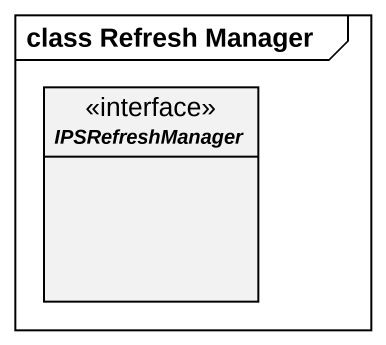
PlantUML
@startuml
mainframe class Refresh Manager
hide circle
hide empty members
interface IPSRefreshManager <<interface>>
@enduml
